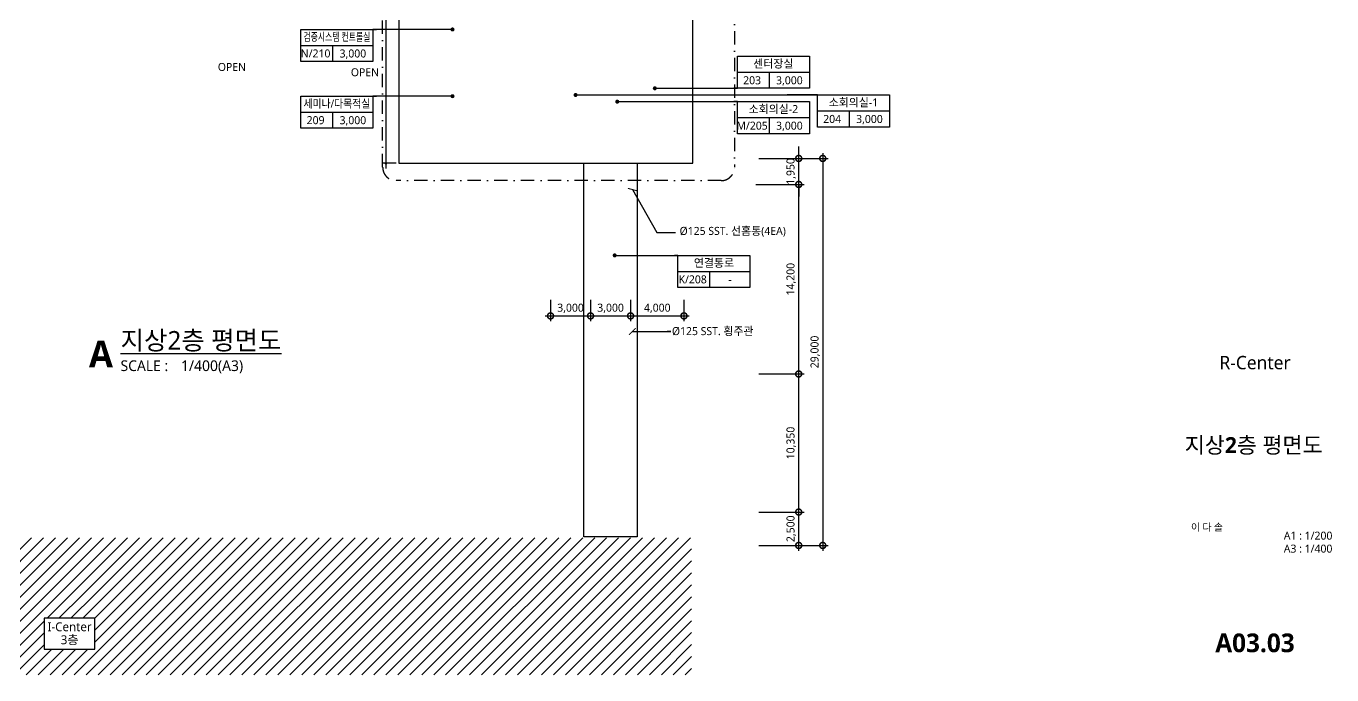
# Model space of a CAD drawing. Header units: millimetres. Extents: x -145104 to 501096, y 3876 to 113496.
# Drawn here: x 232192 to 330057, y 3876 to 52490 of the extents above; entities that cross this region are included whole.
import ezdxf
from ezdxf.enums import TextEntityAlignment as Align

# ---------------------------------------------------------------- set-up
doc = ezdxf.new("R2010")
doc.units = ezdxf.units.MM
doc.header["$LTSCALE"] = 200
doc.linetypes.add('DASHDOT-GAUN', pattern=[10, 5, -2.5, 0, -2.5])
doc.layers.get('DEFPOINTS').update_dxf_attribs({"color": 137})
doc.layers.add('AREA', color=30, linetype='Continuous', plot=False)
for name, color, linetype in [('DIM', 7, 'Continuous'), ('HAT', 8, 'Continuous'), ('PIA0-DIM', 7, 'Continuous'), ('REV', 1, 'Continuous'), ('SYM', 6, 'Continuous'), ('SYM-LEAD', 6, 'Continuous'), ('TEXT', 3, 'Continuous'), ('TEXT-NOTE', 6, 'Continuous'), ('XR-SHEET$0$TITLE', 7, 'Continuous'), ('XR-SHEET$1$SHT', 5, 'Continuous'), ('XR-SHEET$1$TEXT', 3, 'Continuous')]:
    doc.layers.add(name, color=color, linetype=linetype)
doc.styles.add('$0$스타일1', font='malgun.ttf')
doc.styles.add('XR-SHEET$0$굴림체(옥산)', font='malgun.ttf')
doc.styles.add('맑은고딕B', font='malgunbd.ttf')
doc.styles.add('스타일1', font='malgun.ttf')
doc.dimstyles.new('CJA', dxfattribs={"dimscale": 300, "dimtxt": 2.7, "dimasz": 1, "dimexe": 2, "dimexo": 3, "dimgap": 1, "dimtad": 1, "dimdec": 0, "dimzin": 1, "dimdsep": 46, "dimlunit": 6, "dimtxsty": '$0$스타일1', "dimblk": 'CJDOT', "dimcen": 0.09, "dimdle": 1, "dimclrd": 256, "dimclre": 256, "dimclrt": 3, "dimadec": 0, "dimazin": 0, "dimtfac": 1, "dimtdec": 0, "dimtix": 1, "dimtmove": 2, "dimatfit": 3, "dimldrblk": 'CJDOT', "dimfxl": 1, "dimtolj": 1, "dimtzin": 1, "dimarcsym": 0})
doc.dimstyles.new('DIM-QD 1', dxfattribs={"dimtxt": 3, "dimasz": 1.5, "dimexe": 1, "dimexo": 0, "dimgap": 1, "dimtad": 1, "dimdec": 3, "dimdsep": 46, "dimlunit": 6, "dimtxsty": '$0$스타일1', "dimblk1": 'ARCHTICK', "dimblk2": 'ARCHTICK', "dimsah": 1, "dimcen": 0, "dimclrd": 256, "dimclre": 256, "dimclrt": 3, "dimazin": 2, "dimtfac": 1, "dimtdec": 3, "dimtix": 1, "dimtmove": 2, "dimatfit": 3, "dimldrblk": 'ARCHTICK', "dimfxl": 1, "dimtolj": 1, "dimtzin": 0, "dimarcsym": 0})
doc.dimstyles.new('GAUN-200', dxfattribs={"dimscale": 200, "dimtxt": 3, "dimasz": 1, "dimexe": 1, "dimexo": 1, "dimgap": 1, "dimtad": 1, "dimdec": 0, "dimzin": 1, "dimdsep": 46, "dimlunit": 6, "dimtxsty": '스타일1', "dimblk": 'CJDOT', "dimcen": 0.09, "dimdle": 1, "dimclrd": 256, "dimclre": 256, "dimclrt": 3, "dimadec": 0, "dimazin": 0, "dimtfac": 1, "dimtdec": 0, "dimtix": 1, "dimtmove": 2, "dimatfit": 3, "dimldrblk": 'CJDOT', "dimfxl": 1, "dimtolj": 1, "dimtzin": 1, "dimarcsym": 0})

# ---------------------------------------------------------------- blocks, each defined once
blk = doc.blocks.new('XR-SHEET$0$TITLE')
at = {"layer": 'XR-SHEET$0$TITLE', "true_color": 0x000000, "style": 'XR-SHEET$0$굴림체(옥산)'}
for tag, height, p in [('동명칭', 6, (776.77, -457.26)), ('SCALE-A1', 3, (797.5, -522)), ('SCALE-A3', 3, (797.5, -527)), ('DATA', 3, (797.5, -540))]:
    blk.add_attdef(tag, text='', height=height, dxfattribs=at).set_placement(p, align=Align.MIDDLE)
for tag, height, p in [('TITLE1', 6, (776.5, -479.4)), ('TITLE4', 6, (776.5, -484.39)), ('TITLE2', 6, (776.5, -489)), ('TITLE5', 6, (776.5, -493.99)), ('TITLE3', 6, (776.5, -498.7)), ('NAME-1', 3, (760.16, -517.5)), ('NAME-2', 3, (760.16, -526.5)), ('A0.00', 7, (776.5, -561))]:
    blk.add_attdef(tag, text='', height=height, dxfattribs=at).set_placement(p, align=Align.MIDDLE_CENTER)
blk = doc.blocks.new('dwgtitle')
at = {"layer": 'SYM', "color": 3, "style": '스타일1'}
blk.add_text('SCALE :', height=4, dxfattribs=at).set_placement((12.25, -1.4))
at = {"layer": 'SYM', "color": 6, "style": '맑은고딕B'}
blk.add_attdef('A', text='', height=10, dxfattribs=at).set_placement((4.89, 5), align=Align.MIDDLE)
at = {"layer": 'SYM', "color": 3, "style": '스타일1'}
for tag, p, height in [('%%UTITLE', (12.25, 6.59), 7), ('1/100', (34.89, -1.4), 4)]:
    blk.add_attdef(tag, p, '', height=height, dxfattribs=at)
blk = doc.blocks.new('_ARCHTICK')
at = {"color": 0, "linetype": 'ByBlock', "const_width": 0.15}
blk.add_lwpolyline([(-0.5, -0.5), (0.5, 0.5)], dxfattribs=at)
blk = doc.blocks.new('room')
at = {"layer": 'TEXT-NOTE'}
for p, q in [((0, 0), (0, 12)), ((0, 12), (27, 12)), ((27, 12), (27, 0)), ((0, 6), (27, 6)), ((12, 0), (12, 6)), ((27, 0), (0, 0))]:
    blk.add_line(p, q, dxfattribs=at)
at = {"layer": 'TEXT-NOTE', "color": 3, "style": '스타일1'}
for tag, p in [('실명', (13.5, 9.28)), ('101', (5.53, 3.02)), ('2400', (19.5, 3))]:
    blk.add_attdef(tag, text='', height=3, dxfattribs=at).set_placement(p, align=Align.MIDDLE)
blk = doc.blocks.new('CJDOT')
blk.add_line((-2, 0), (2, 0))
at = {"const_width": 0.5}
blk.add_lwpolyline([(-0.25, 0, 1), (0.25, 0, 1)], format="xyb", close=True, dxfattribs=at)
blk = doc.blocks.new('*D174')
at = {"layer": 'DEFPOINTS', "color": 0, "transparency": 16777216}
for p in [(260131, 72939), (259155, 42209), (260134, 42209)]:
    blk.add_point(p, dxfattribs=at)
at = {"layer": 'PIA0-DIM', "lineweight": -2, "transparency": 16777216}
for p, q in [((259931, 72939), (258955, 72939)), ((259155, 72739), (259155, 42409)), ((259934, 42209), (258955, 42209))]:
    blk.add_line(p, q, dxfattribs=at)
at = {"layer": 'PIA0-DIM', "lineweight": -2, "transparency": 16777216, "xscale": 200, "yscale": 200, "zscale": 200}
for p, rotation in [((259155, 72939), 90), ((259155, 42209), 270)]:
    blk.add_blockref('CJDOT', p, dxfattribs=dict(at, rotation=rotation))
at = {"layer": 'PIA0-DIM', "color": 3, "transparency": 16777216, "insert": (258654, 57574), "char_height": 500, "attachment_point": 5, "rotation": 90, "style": '스타일1'}
blk.add_mtext('\\A1;30,730', dxfattribs=at)
blk = doc.blocks.new('_DotSmall')
at = {"color": 0, "linetype": 'ByBlock', "const_width": 0.5}
blk.add_lwpolyline([(-0.0625, 0, 1), (0.0625, 0, 1)], format="xyb", close=True, dxfattribs=at)
blk = doc.blocks.new('*D209')
at = {"layer": 'DEFPOINTS', "color": 0, "transparency": 16777216}
for p in [(271496, 32576), (274496, 32576), (274496, 30776)]:
    blk.add_point(p, dxfattribs=at)
at = {"layer": 'DIM', "color": 7, "lineweight": -2, "transparency": 16777216}
for p, q in [((271496, 31976), (271496, 30376)), ((274496, 31976), (274496, 30376)), ((271096, 30776), (274896, 30776))]:
    blk.add_line(p, q, dxfattribs=at)
at = {"layer": 'DIM', "color": 7, "lineweight": -2, "transparency": 16777216, "xscale": 900, "yscale": 900, "zscale": 900, "rotation": 180}
blk.add_blockref('_DotSmall', (271496, 30776), dxfattribs=at)
at = {"layer": 'DIM', "color": 7, "lineweight": -2, "transparency": 16777216, "xscale": 900, "yscale": 900, "zscale": 900}
blk.add_blockref('_DotSmall', (274496, 30776), dxfattribs=at)
at = {"layer": 'DIM', "color": 3, "transparency": 16777216, "insert": (272996, 31337), "char_height": 600, "attachment_point": 5, "style": '스타일1'}
blk.add_mtext('\\A1;3,000', dxfattribs=at)
blk = doc.blocks.new('*D210')
at = {"layer": 'DEFPOINTS', "color": 0, "transparency": 16777216}
for p in [(274496, 32576), (277496, 32576), (277496, 30776)]:
    blk.add_point(p, dxfattribs=at)
at = {"layer": 'DIM', "color": 7, "lineweight": -2, "transparency": 16777216}
for p, q in [((274496, 31976), (274496, 30376)), ((277496, 31976), (277496, 30376)), ((274096, 30776), (277896, 30776))]:
    blk.add_line(p, q, dxfattribs=at)
at = {"layer": 'DIM', "color": 7, "lineweight": -2, "transparency": 16777216, "xscale": 900, "yscale": 900, "zscale": 900, "rotation": 180}
blk.add_blockref('_DotSmall', (274496, 30776), dxfattribs=at)
at = {"layer": 'DIM', "color": 7, "lineweight": -2, "transparency": 16777216, "xscale": 900, "yscale": 900, "zscale": 900}
blk.add_blockref('_DotSmall', (277496, 30776), dxfattribs=at)
at = {"layer": 'DIM', "color": 3, "transparency": 16777216, "insert": (275996, 31337), "char_height": 600, "attachment_point": 5, "style": '스타일1'}
blk.add_mtext('\\A1;3,000', dxfattribs=at)
blk = doc.blocks.new('*D211')
at = {"layer": 'DEFPOINTS', "color": 0, "transparency": 16777216}
for p in [(277496, 32576), (281496, 32576), (281496, 30776)]:
    blk.add_point(p, dxfattribs=at)
at = {"layer": 'DIM', "color": 7, "lineweight": -2, "transparency": 16777216}
for p, q in [((277496, 31976), (277496, 30376)), ((281496, 31976), (281496, 30376)), ((277096, 30776), (281896, 30776))]:
    blk.add_line(p, q, dxfattribs=at)
at = {"layer": 'DIM', "color": 7, "lineweight": -2, "transparency": 16777216, "xscale": 900, "yscale": 900, "zscale": 900, "rotation": 180}
blk.add_blockref('_DotSmall', (277496, 30776), dxfattribs=at)
at = {"layer": 'DIM', "color": 7, "lineweight": -2, "transparency": 16777216, "xscale": 900, "yscale": 900, "zscale": 900}
blk.add_blockref('_DotSmall', (281496, 30776), dxfattribs=at)
at = {"layer": 'DIM', "color": 3, "transparency": 16777216, "insert": (279496, 31337), "char_height": 600, "attachment_point": 5, "style": '스타일1'}
blk.add_mtext('\\A1;4,000', dxfattribs=at)
blk = doc.blocks.new('*D216')
at = {"layer": 'DEFPOINTS', "color": 0, "transparency": 16777216}
for p in [(286496, 42576), (286496, 13576), (291896, 13576)]:
    blk.add_point(p, dxfattribs=at)
at = {"layer": 'DIM', "color": 7, "lineweight": -2, "transparency": 16777216}
for p, q in [((287096, 42576), (292296, 42576)), ((291896, 42976), (291896, 13176)), ((287096, 13576), (292296, 13576))]:
    blk.add_line(p, q, dxfattribs=at)
at = {"layer": 'DIM', "color": 7, "lineweight": -2, "transparency": 16777216, "xscale": 900, "yscale": 900, "zscale": 900}
for p, rotation in [((291896, 42576), 90), ((291896, 13576), 270)]:
    blk.add_blockref('_DotSmall', p, dxfattribs=dict(at, rotation=rotation))
at = {"layer": 'DIM', "color": 3, "transparency": 16777216, "insert": (291336, 28076), "char_height": 600, "attachment_point": 5, "rotation": 90, "style": '$0$스타일1'}
blk.add_mtext('\\A1;29,000', dxfattribs=at)
blk = doc.blocks.new('*D217')
at = {"layer": 'DEFPOINTS', "color": 0, "transparency": 16777216}
for p in [(286496, 42576), (290096, 42576), (286278, 40626)]:
    blk.add_point(p, dxfattribs=at)
at = {"layer": 'DIM', "color": 7, "lineweight": -2, "transparency": 16777216}
for p, q in [((290096, 42576), (290096, 43476)), ((287096, 42576), (290496, 42576)), ((290096, 40626), (290096, 42576)), ((286878, 40626), (290496, 40626)), ((290096, 40626), (290096, 39726))]:
    blk.add_line(p, q, dxfattribs=at)
at = {"layer": 'DIM', "color": 7, "lineweight": -2, "transparency": 16777216, "xscale": 900, "yscale": 900, "zscale": 900}
for p, rotation in [((290096, 42576), 270), ((290096, 40626), 90)]:
    blk.add_blockref('_DotSmall', p, dxfattribs=dict(at, rotation=rotation))
at = {"layer": 'DIM', "color": 3, "transparency": 16777216, "insert": (289534, 41601), "char_height": 600, "attachment_point": 5, "rotation": 90, "style": '$0$스타일1'}
blk.add_mtext('\\A1;1,950', dxfattribs=at)
blk = doc.blocks.new('*D218')
at = {"layer": 'DEFPOINTS', "color": 0, "transparency": 16777216}
for p in [(286496, 40626), (290096, 40626), (286496, 26426)]:
    blk.add_point(p, dxfattribs=at)
at = {"layer": 'DIM', "color": 7, "lineweight": -2, "transparency": 16777216}
for p, q in [((287096, 40626), (290496, 40626)), ((290096, 26026), (290096, 41026)), ((287096, 26426), (290496, 26426))]:
    blk.add_line(p, q, dxfattribs=at)
at = {"layer": 'DIM', "color": 7, "lineweight": -2, "transparency": 16777216, "xscale": 900, "yscale": 900, "zscale": 900}
for p, rotation in [((290096, 40626), 90), ((290096, 26426), 270)]:
    blk.add_blockref('_DotSmall', p, dxfattribs=dict(at, rotation=rotation))
at = {"layer": 'DIM', "color": 3, "transparency": 16777216, "insert": (289534, 33526), "char_height": 600, "attachment_point": 5, "rotation": 90, "style": '$0$스타일1'}
blk.add_mtext('\\A1;14,200', dxfattribs=at)
blk = doc.blocks.new('*D219')
at = {"layer": 'DEFPOINTS', "color": 0, "transparency": 16777216}
for p in [(286496, 26426), (290096, 26426), (286496, 16076)]:
    blk.add_point(p, dxfattribs=at)
at = {"layer": 'DIM', "color": 7, "lineweight": -2, "transparency": 16777216}
for p, q in [((287096, 26426), (290496, 26426)), ((290096, 15676), (290096, 26826)), ((287096, 16076), (290496, 16076))]:
    blk.add_line(p, q, dxfattribs=at)
at = {"layer": 'DIM', "color": 7, "lineweight": -2, "transparency": 16777216, "xscale": 900, "yscale": 900, "zscale": 900}
for p, rotation in [((290096, 26426), 90), ((290096, 16076), 270)]:
    blk.add_blockref('_DotSmall', p, dxfattribs=dict(at, rotation=rotation))
at = {"layer": 'DIM', "color": 3, "transparency": 16777216, "insert": (289534, 21251), "char_height": 600, "attachment_point": 5, "rotation": 90, "style": '$0$스타일1'}
blk.add_mtext('\\A1;10,350', dxfattribs=at)
blk = doc.blocks.new('*D215')
at = {"layer": 'DEFPOINTS', "color": 0, "transparency": 16777216}
for p in [(286496, 16076), (290096, 16076), (286496, 13576)]:
    blk.add_point(p, dxfattribs=at)
at = {"layer": 'DIM', "color": 7, "lineweight": -2, "transparency": 16777216}
for p, q in [((287096, 16076), (290496, 16076)), ((290096, 13176), (290096, 16476)), ((287096, 13576), (290496, 13576))]:
    blk.add_line(p, q, dxfattribs=at)
at = {"layer": 'DIM', "color": 7, "lineweight": -2, "transparency": 16777216, "xscale": 900, "yscale": 900, "zscale": 900}
for p, rotation in [((290096, 16076), 90), ((290096, 13576), 270)]:
    blk.add_blockref('_DotSmall', p, dxfattribs=dict(at, rotation=rotation))
at = {"layer": 'DIM', "color": 3, "transparency": 16777216, "insert": (289536, 14826), "char_height": 600, "attachment_point": 5, "rotation": 90, "style": '$0$스타일1'}
blk.add_mtext('\\A1;2,500', dxfattribs=at)

msp = doc.modelspace()

# ---------------------------------------------------------------- hatches: boundary and pattern name
at = {"layer": 'HAT'}
h = msp.add_hatch(dxfattribs=at)
h.set_pattern_fill('ANSI31', color=256, scale=200)
h.set_pattern_definition([(45, (168996.06, 118476.2), (-449.0128, 449.0128), [])])
h.paths.add_polyline_path([(282066.1, 14146.2), (180926.1, 14146.2), (180926.1, 3876.2), (282066.1, 3876.2)])

# ---------------------------------------------------------------- linework, layer by layer
at = {"layer": 'AREA'}
for points in [[(282163.6, 64478.7), (281856.1, 64478.7), (281856.1, 72208.7), (282161.1, 72208.7), (282161.1, 72938.7), (260131.1, 72938.7), (260133.6, 42208.7), (282163.6, 42208.7)], [(277996.1, 14208.7), (273996.1, 14208.7), (273996.1, 42208.7), (277996.1, 42208.7)]]:
    msp.add_lwpolyline(points, close=True, dxfattribs=at)
at = {"layer": 'SYM', "color": 3, "linetype": 'DASHDOT-GAUN'}
msp.add_lwpolyline([(259914.4, 87114), (284282.4, 87114, -0.4142136), (285282.4, 86114), (285282.4, 41914, -0.4142136), (284282.4, 40914), (259914.4, 40914, -0.4142136), (258914.4, 41914), (258914.4, 86114, -0.4142136)], format="xyb", close=True, dxfattribs=at)

# ---------------------------------------------------------------- block references
at = {"layer": 'SYM', "xscale": 200.0000000000001, "yscale": 200.0000000000001, "zscale": 200.0000000000001}
msp.add_blockref('dwgtitle', (236819.6, 26923.5), dxfattribs=at).add_auto_attribs({'%%UTITLE': '%%u지상2층 평면도', '1/100': '1/400(A3)', 'A': 'A'})
at = {"layer": 'TEXT'}
ref = msp.add_blockref('XR-SHEET$0$TITLE', (168996.1, -323.8), dxfattribs=dict(at, xscale=200, yscale=200, zscale=200))
ref.add_attrib('TITLE2', '지상2층 평면도', dxfattribs={"layer": 'XR-SHEET$1$SHT', "color": 4, "true_color": 0x000004, "height": 1200, "style": '맑은고딕B'}).set_placement((324196.1, 21093.4), align=Align.MIDDLE_CENTER)
ref.add_attrib('NAME-1', '이 다 솔', dxfattribs={"layer": 'XR-SHEET$1$TEXT', "color": 3, "true_color": 0x000003, "height": 540, "style": '스타일1'}).set_placement((319496.1, 14942.7, 2754.3), align=Align.MIDDLE_LEFT)
ref.add_attrib('SCALE-A1', 'A1 : 1/200', dxfattribs={"layer": 'XR-SHEET$1$SHT', "color": 3, "true_color": 0x000003, "height": 600, "style": '스타일1'}).set_placement((328274.3, 14310.6), align=Align.MIDDLE_CENTER)
ref.add_attrib('SCALE-A3', 'A3 : 1/400', dxfattribs={"layer": 'XR-SHEET$1$SHT', "color": 3, "true_color": 0x000003, "height": 600, "style": '스타일1'}).set_placement((328274.3, 13337.7), align=Align.MIDDLE_CENTER)
ref.add_attrib('A0.00', 'A03.03', dxfattribs={"layer": 'XR-SHEET$1$SHT', "color": 4, "true_color": 0x000004, "height": 1400, "style": '맑은고딕B'}).set_placement((324296.1, 6276.2), align=Align.MIDDLE_CENTER)
at = {"layer": 'TEXT-NOTE'}
ref = msp.add_blockref('room', (252782.8, 49840.3), dxfattribs=dict(at, xscale=200, yscale=200, zscale=200))
ref.add_attrib('2400', '3,000', dxfattribs={"color": 3, "height": 600, "style": '스타일1'}).set_placement((256682.8, 50440.3), align=Align.MIDDLE_CENTER)
ref.add_attrib('101', 'N/210', dxfattribs={"color": 3, "height": 600, "style": '스타일1'}).set_placement((253888, 50443.9), align=Align.MIDDLE)
ref.add_attrib('실명', '검증시스템 컨트롤실', dxfattribs={"color": 3, "height": 600, "style": '스타일1', "width": 0.7}).set_placement((255482.8, 51696.7), align=Align.MIDDLE)
ref = msp.add_blockref('room', (285497.6, 47830.9), dxfattribs=dict(at, xscale=200, yscale=200, zscale=200))
ref.add_attrib('2400', '3,000', dxfattribs={"color": 3, "height": 600, "style": '스타일1'}).set_placement((289397.6, 48430.9), align=Align.MIDDLE_CENTER)
ref.add_attrib('101', '203', dxfattribs={"color": 3, "height": 600, "style": '스타일1'}).set_placement((286602.9, 48434.5), align=Align.MIDDLE)
ref.add_attrib('실명', '센터장실', dxfattribs={"color": 3, "height": 600, "style": '스타일1'}).set_placement((288197.6, 49687.3), align=Align.MIDDLE)
ref = msp.add_blockref('room', (252782.8, 44840.3), dxfattribs=dict(at, xscale=200, yscale=200, zscale=200))
ref.add_attrib('2400', '3,000', dxfattribs={"color": 3, "height": 600, "style": '스타일1'}).set_placement((256682.8, 45440.3), align=Align.MIDDLE_CENTER)
ref.add_attrib('101', '209', dxfattribs={"color": 3, "height": 600, "style": '스타일1'}).set_placement((253888, 45443.9), align=Align.MIDDLE)
ref.add_attrib('실명', '세미나/다목적실', dxfattribs={"color": 3, "height": 600, "style": '스타일1', "width": 0.9}).set_placement((255482.8, 46696.7), align=Align.MIDDLE)
ref = msp.add_blockref('room', (291497.6, 44930.9), dxfattribs=dict(at, xscale=200, yscale=200, zscale=200))
ref.add_attrib('2400', '3,000', dxfattribs={"color": 3, "height": 600, "style": '스타일1'}).set_placement((295397.6, 45530.9), align=Align.MIDDLE_CENTER)
ref.add_attrib('101', '204', dxfattribs={"color": 3, "height": 600, "style": '스타일1'}).set_placement((292602.9, 45534.5), align=Align.MIDDLE)
ref.add_attrib('실명', '소회의실-1', dxfattribs={"color": 3, "height": 600, "style": '스타일1'}).set_placement((294197.6, 46787.3), align=Align.MIDDLE)
ref = msp.add_blockref('room', (285497.6, 44430.9), dxfattribs=dict(at, xscale=200, yscale=200, zscale=200))
ref.add_attrib('2400', '3,000', dxfattribs={"color": 3, "height": 600, "style": '스타일1'}).set_placement((289397.6, 45030.9), align=Align.MIDDLE_CENTER)
ref.add_attrib('101', 'M/205', dxfattribs={"color": 3, "height": 600, "style": '스타일1'}).set_placement((286602.9, 45034.5), align=Align.MIDDLE)
ref.add_attrib('실명', '소회의실-2', dxfattribs={"color": 3, "height": 600, "style": '스타일1'}).set_placement((288197.6, 46287.3), align=Align.MIDDLE)
ref = msp.add_blockref('room', (281044, 32908.8), dxfattribs=dict(at, xscale=200, yscale=200, zscale=200))
ref.add_attrib('2400', '-', dxfattribs={"color": 3, "height": 600, "style": '스타일1'}).set_placement((284944, 33508.8), align=Align.MIDDLE_CENTER)
ref.add_attrib('101', 'K/208', dxfattribs={"color": 3, "height": 600, "style": '스타일1'}).set_placement((282149.3, 33512.4), align=Align.MIDDLE)
ref.add_attrib('실명', '연결통로', dxfattribs={"color": 3, "height": 600, "style": '스타일1'}).set_placement((283744, 34765.2), align=Align.MIDDLE)

# ---------------------------------------------------------------- texts
at = {"layer": 'REV', "linetype": 'Continuous', "style": '스타일1'}
for p in [(247614.2, 49428.8), (257584.8, 49032.4)]:
    msp.add_text('OPEN', height=600, dxfattribs=at).set_placement(p, align=Align.MIDDLE_CENTER)
at = {"layer": 'TEXT', "color": 3, "style": '스타일1'}
for s, p in [('%%C125 SST. 선홈통(4EA)', (281166.8, 36843.7)), ('%%C125 SST. 횡주관', (280593.7, 29337.2))]:
    msp.add_text(s, height=600, dxfattribs=at).set_placement(p)
at = {"layer": 'TEXT', "style": '스타일1'}
msp.add_text('R-Center', height=1000, dxfattribs=at).set_placement((324296.1, 27276.2), align=Align.MIDDLE_CENTER)

# ---------------------------------------------------------------- dimensions: what is measured, and where the dimension line sits
at = {"layer": 'DIM'}
for base, p1, p2, picture, middle in [((290096.1, 42576.2), (286278.1, 40626.2), (286496.1, 42576.2), '*D217', (289534.1, 41601.2)), ((291896.1, 13576.2), (286496.1, 42576.2), (286496.1, 13576.2), '*D216', (291335.7, 28076.2)), ((290096.1, 40626.2), (286496.1, 26426.2), (286496.1, 40626.2), '*D218', (289534.1, 33526.2)), ((290096.1, 26426.2), (286496.1, 16076.2), (286496.1, 26426.2), '*D219', (289534.1, 21251.2)), ((290096.1, 16076.2), (286496.1, 13576.2), (286496.1, 16076.2), '*D215', (289535.7, 14826.2))]:
    dim = msp.add_linear_dim(base=base, p1=p1, p2=p2, angle=90, dimstyle='CJA', override={"dimscale": 200, "dimtxt": 3, "dimasz": 4.5, "dimblk1": 'DotSmall', "dimblk2": 'DotSmall', "dimsah": 1, "dimdle": 2, "dimclrd": 7, "dimclre": 7}, dxfattribs=at)
    dim.commit()
    dim.dimension.update_dxf_attribs({"geometry": picture, "text_midpoint": middle})
for base, p1, p2, picture, middle in [((274496.1, 30776.2), (271496.1, 32576.2), (274496.1, 32576.2), '*D209', (272996.1, 31336.5)), ((277496.1, 30776.2), (274496.1, 32576.2), (277496.1, 32576.2), '*D210', (275996.1, 31336.5)), ((281496.1, 30776.2), (277496.1, 32576.2), (281496.1, 32576.2), '*D211', (279496.1, 31336.5))]:
    dim = msp.add_linear_dim(base=base, p1=p1, p2=p2, dimstyle='CJA', override={"dimscale": 200, "dimtxt": 3, "dimasz": 4.5, "dimtxsty": '스타일1', "dimblk1": 'DotSmall', "dimblk2": 'DotSmall', "dimsah": 1, "dimdle": 2, "dimclrd": 7, "dimclre": 7}, dxfattribs=at)
    dim.commit()
    dim.dimension.update_dxf_attribs({"geometry": picture, "text_midpoint": middle})
at = {"layer": 'PIA0-DIM'}
dim = msp.add_linear_dim(base=(259154.8, 42208.7), p1=(260131.1, 72938.7), p2=(260133.6, 42208.7), angle=90, dimstyle='GAUN-200', override={"dimtxt": 2.5}, dxfattribs=at)
dim.commit()
dim.dimension.update_dxf_attribs({"geometry": '*D174', "text_midpoint": (258654.5, 57573.7)})

# ---------------------------------------------------------------- leaders
at = {"layer": 'SYM-LEAD'}
for points, override in [([(264149.7, 52240.3), (258182.8, 52240.3), (258450.9, 52240.3)], {"dimscale": 200, "dimasz": 1.5, "dimtad": 0, "dimclrd": 6, "dimldrblk": 'DOT'}), ([(279311.8, 47830.9), (285497.6, 47830.9), (285229.5, 47830.9)], {"dimscale": 200, "dimasz": 1.5, "dimtad": 0, "dimclrd": 6, "dimldrblk": 'DOT'}), ([(264149.7, 47240.3), (258182.8, 47240.3), (258450.9, 47240.3)], {"dimscale": 200, "dimasz": 1.5, "dimtad": 0, "dimclrd": 6, "dimldrblk": 'DOT'}), ([(273370.9, 47330.9), (291497.6, 47330.9), (289229.5, 47330.9)], {"dimscale": 200, "dimasz": 1.5, "dimtad": 0, "dimclrd": 6, "dimldrblk": 'DOT'}), ([(276495.7, 46830.9), (285497.6, 46830.9), (285229.5, 46830.9)], {"dimscale": 200, "dimasz": 1.5, "dimtad": 0, "dimclrd": 6, "dimldrblk": 'DOT'}), ([(277633.9, 40243.9), (279466.8, 37034.1), (280866.8, 37034.1)], {"dimscale": 200, "dimasz": 2.5, "dimtad": 0, "dimclrd": 6}), ([(276304.6, 35308.8), (281044, 35308.8), (280775.9, 35308.8)], {"dimscale": 200, "dimasz": 1.5, "dimtad": 0, "dimclrd": 6, "dimldrblk": 'DOT'}), ([(277625.8, 29610), (280503.6, 29610), (280235.5, 29610)], {"dimscale": 200, "dimasz": 2.5, "dimtad": 0, "dimclrd": 6})]:
    msp.add_leader(points, dimstyle='DIM-QD 1', override=override, dxfattribs=at)

# ---------------------------------------------------------------- next in the draw order: wipeouts: each hides what was drawn before it
msp.add_wipeout([(233551.3, 8126.1), (233551.3, 5814.8), (237353.6, 5814.8), (237353.6, 8126.1)])

# ---------------------------------------------------------------- next in the draw order: linework, layer by layer
msp.add_lwpolyline([(237353.6, 8126.1), (233551.3, 8126.1), (233551.3, 5814.8), (237353.6, 5814.8)], close=True)

# ---------------------------------------------------------------- next in the draw order: texts
at = {"layer": 'TEXT', "style": '스타일1'}
for s, p in [('I-Center', (235451.2, 7479)), ('3층', (235451.2, 6508.1))]:
    msp.add_text(s, height=666.67, dxfattribs=at).set_placement(p, align=Align.MIDDLE_CENTER)

doc.saveas('drawing.dxf')
